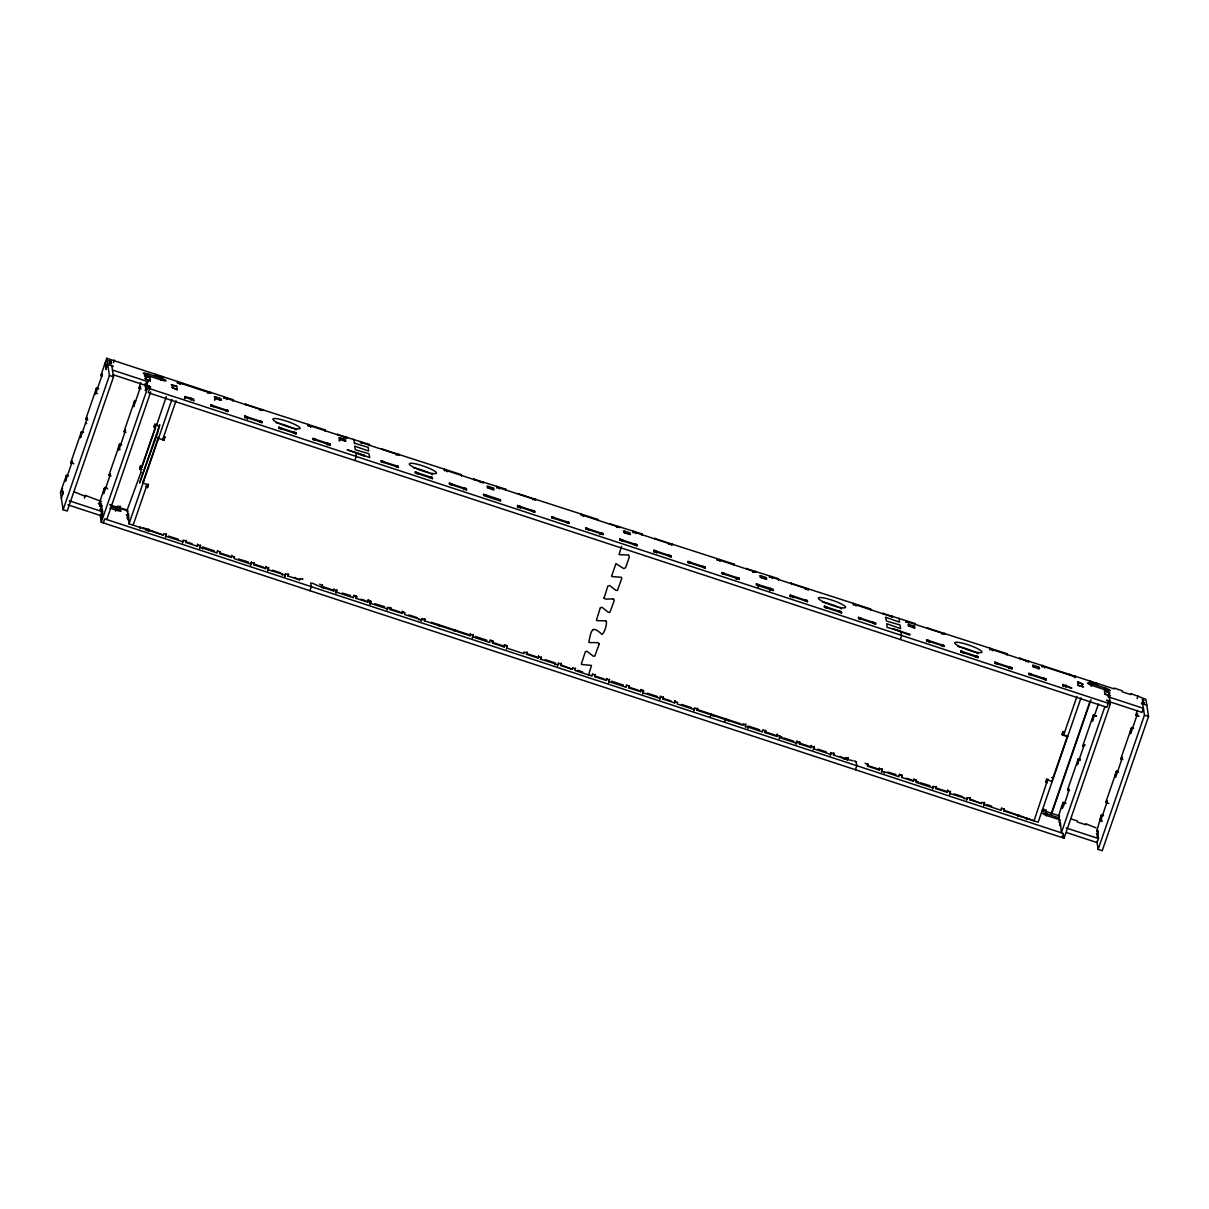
<?xml version="1.0" encoding="UTF-8"?>
<svg xmlns="http://www.w3.org/2000/svg" width="1209" height="1209" viewBox="0 0 1209 1209"><rect width="100%" height="100%" fill="white"/><g stroke="black" fill="none" stroke-linecap="round" stroke-linejoin="round"><path stroke-width="1.5" d="M1085.304 745.061L1084.277 744.729L1077.34 764.889L1078.307 758.814L1080.347 759.433M87.834 419.855L85.763 419.16L87.426 417.589L80.504 437.749L81.456 431.673L83.497 432.293M474.064 479.248L505.77 489.222L505.861 490.129M518.359 493.771L597.851 519.432L597.941 520.354M610.424 523.996L642.145 533.97L642.191 534.982M654.734 538.534L734.211 564.18L734.256 565.192M746.799 568.744L778.505 578.718L778.445 579.912M791.094 583.282L870.586 608.943L870.631 609.941M883.159 613.492L914.881 623.481L914.82 624.66M1019.535 658.24L1114.29 688.918L1114.169 688.102L1122.118 690.717L1122.284 691.805L1130.914 694.631L1130.732 693.543L1145.89 699.286L1148.55 716.484L1102.23 850.728L1098.15 849.383L1096.895 841.298M245.623 404.274L325.115 429.936L325.1 431.024M337.689 434.484L369.41 444.474L369.41 445.562M381.999 449.023L461.475 474.684L461.475 475.772M927.469 628.03L1006.946 653.691L1006.885 654.87M73.809 463.788L70.711 462.76L72.389 461.188L65.452 481.348L66.419 475.273L68.445 476.029M96.493 388.104L98.549 388.693L96.493 388.104L95.541 394.149L102.478 373.989L100.831 375.576L102.16 376.014M108.931 475.318L110.563 473.716L104.125 492.788C102.735 497.473 103.385 482.587 107.661 488.904M119.646 444.247L121.686 444.821C118.15 440.711 117.968 453.707 119.177 449.189L125.615 430.117L123.968 431.719L125.993 432.369M134.683 400.647L133.731 406.677L140.652 386.517L139.02 388.119M1063.255 802.413C1057.754 823.677 1073.184 781.316 1067.592 789.915M1105.782 802.459L1107.414 800.857L1100.976 819.929C1099.752 824.493 1100.054 811.194 1103.485 815.697M1122.859 759.524L1120.788 758.829L1122.466 757.257L1116.013 776.314C1114.834 780.848 1114.925 767.76 1118.537 771.962M1132.546 728.15L1133.574 728.498C1130.143 723.889 1129.826 737.233 1131.065 732.714L1137.503 713.658L1135.871 715.244L1138.938 716.257M66.404 475.364L60.45 492.516L63.11 509.714L67.205 511.059L113.525 376.83L111.772 365.511M1101.429 815.032L1096.684 831.293M599.165 644.14L594.752 656.17L593.166 656.124L586.969 651.288L585.413 651.591L581.333 663.968M245.805 404.788L245.699 403.866M337.84 435.104L337.764 434.091M474.23 479.746L474.14 478.84M600.163 608.172L596.46 620.126M611.588 576.27L615.925 563.59L623.723 568.578L625.627 567.716L629.375 556.865L628.68 555.067M619.159 554.357L621.547 546.377M621.864 578.144L617.436 590.4L615.865 590.355L609.653 585.519L607.87 585.987L604.032 598.198M1137.321 710.424L1135.825 715.229M606.011 620.942C607.417 620.67 605.633 631.914 602.006 634.393C592.229 625.265 591.307 629.284 588.904 642.055M588.526 675.242L591.503 665.418L581.71 664.497M746.996 569.152L746.875 568.336M791.306 583.69L791.17 582.874M883.371 613.915L883.235 613.099M927.666 628.438L927.545 627.637M1019.731 658.663L1019.61 657.847M140.667 382.573L138.99 388.089L141.06 388.784M1059.069 822.392L1059.991 819.702L1059.447 820.503L1058.691 815.622L1061.17 807.672L1063.255 802.368L1065.99 803.26M70.711 462.76L81.456 431.628M85.763 419.16L96.508 388.013M100.8 375.561L106.77 358.272L233.035 399.711L232.974 400.904M62.037 489.751L62.505 488.406L62.112 490.295M105.576 363.577L105.198 365.45L105.651 364.121M62.475 492.562L62.928 491.217L62.551 493.106M105.999 366.372L105.621 368.261L106.09 366.916M62.672 493.831L63.125 492.486L61.357 498.395M106.196 367.642L105.818 369.531L107.677 364.166L113.208 366.493L111.848 366.055M113.434 362.685L114.371 359.995M63.11 509.714L109.43 375.485L106.77 358.272M84.418 498.108L85.355 495.418L101.586 501.523M101.329 505.105L100.785 505.906L100.03 501.01L104.594 487.756M119.646 444.156L108.901 475.303L110.971 475.983M123.938 431.689L134.683 400.557L135.71 400.889M146.788 376.513L147.71 373.823L161.341 378.311A4.806 0.816 19 0 1 166.026 380.699A4.806 0.816 19 0 1 161.628 380.11L147.982 375.636A4.806 0.816 19 0 1 143.297 373.249A4.806 0.816 19 0 1 147.71 373.823M100.891 510.954L101.813 508.279L102.266 515.502M101.722 511.966L100.332 516.001L101.299 522.243L1064.056 838.2L1110.361 703.955L1109.394 697.714L1107.958 696.716L1143.412 708.353L1142.021 712.388L1109.726 701.779M145.261 385.792L146.652 381.772L147.921 381.666L112.467 370.03M146.531 385.701L147.921 381.666M102.176 514.958L102.644 513.613L100.876 519.522M145.715 388.784L145.337 390.673L147.196 385.293L150.687 386.956L149.327 386.517M101.299 522.243L147.619 388.013L146.652 381.772M103.339 522.923L104.73 518.888L1063.391 833.5L1062.001 837.52M106.77 519.568L150.747 391.867M115.49 511.195L116.427 508.505L111.304 506.828M160.646 380.321L161.341 378.311M116.729 508.762L117.651 506.072L120.386 506.979L119.918 508.309L128.26 511.044M139.534 468.654L140.456 465.964L141.937 467.233L140.456 465.964M139.655 469.47L140.576 466.78M155.523 427.85L154.042 426.596L154.964 423.906L154.163 427.412L155.523 427.85L141.937 467.233M140.818 473.097L140.894 469.092L156.324 424.359L157.185 425.659M140.773 472.825L126.96 510.621L128.275 514.928M156.49 425.432L166.328 396.552M127.595 514.702L128.743 513.583M127.217 516.591L128.063 513.357M127.716 519.764L128.638 517.074L129.015 523.845L163.215 535.073L163.683 533.728L166.404 534.635L165.482 537.31M142.934 482.315L158.379 437.567M129.015 523.845L171.935 399.438M177.391 383.238L177.451 381.47M179.96 384.19L180.307 383.177L180.111 384.13M147.15 484.477L133.111 525.19L132.975 524.374M162.595 439.728L176.046 400.738M147.468 486.789L148.39 484.114L147.589 487.605L146.108 486.35L147.589 487.605M163.956 440.182L164.756 436.676L163.956 440.182L158.5 438.383L158.334 437.31L157.442 440.257M184.478 398.577L185.173 396.567L193.652 399.091L193.636 401.116M140.032 528.59L140.259 526.761M184.962 398.381L185.173 396.567M190.735 399.136L190.931 398.184M145.987 530.419L146.168 529.482L148.707 531.325M190.916 400.224L191.098 399.272L185.309 397.368M148.495 529.965L148.057 529.074M207.616 393.152L207.797 392.215M165.361 536.494L166.283 533.819L166.404 534.635M214.734 399.62L215.655 396.93L215.927 398.743M214.809 400.164L215.731 397.474C209.701 394.829 225.645 400.058 219.826 398.819M223.982 398.517L224.043 396.764M226.551 399.484L226.899 398.471L226.703 399.423M182.529 542.901L183.451 540.227L186.186 541.118L185.718 542.463L197.309 546.256L197.777 544.927L200.498 545.818L199.576 548.508M185.718 542.463L186.05 540.302L186.186 541.118M197.641 544.11L197.309 546.256M199.455 547.692L200.377 545.002L200.498 545.818M244.777 417.891L244.792 415.866L247.573 417.029M247.346 418.858L247.694 417.846L247.497 418.798M202.583 548.992L202.764 548.055L217.121 553.027L216.91 551.667M259.89 410.304L260.071 409.367M231.735 555.294L231.403 557.455L219.811 553.646L220.144 551.485M219.811 553.646L220.28 552.301L217.424 550.594M250.716 565.283L251.517 561.777M253.905 564.83L254.238 562.684L253.905 564.83L265.496 568.638L265.829 566.477L265.496 568.638M307.857 425.16L308.129 424.359L308.068 426.112M310.637 427.079L310.985 426.067L310.804 427.019M267.763 570.875L268.564 567.384M282.196 575.242L282.543 574.23L268.262 569.802L268.05 568.442M327.276 444.972L327.473 444.035M284.81 576.466L285.732 573.791L288.452 574.683L287.999 576.028L299.59 579.821L300.044 578.491L302.779 579.383L302.658 578.567M285.082 576.073L285.097 574.048M339.276 440.499L340.197 437.809L340.485 439.623M339.366 441.028L340.288 438.353C334.243 435.693 350.202 440.922 344.384 439.698M343.976 437.9L344.172 436.963M309.942 590.717L311.333 586.682L310.743 582.874M354.872 460.508L356.247 456.488L355.748 452.604L369.788 457.546L368.821 453.692L355.31 449.778L354.645 446.106L368.7 451.048L368.201 447.39L354.177 443.083M322.093 587.211L322.425 585.05L322.093 587.211L333.684 591.02L334.137 589.675L336.873 590.566L335.951 593.256M323.377 588.088L312.058 583.055M323.619 588.163L324.873 587.755M333.684 591.02L334.016 588.859M335.815 592.44L336.737 589.75L336.873 590.566M396.25 455.052L396.446 454.116M398.774 455.007L399.046 454.191L399.212 455.279L396.492 454.388M356.187 598.395L356.64 597.05L353.784 595.342L356.519 596.249L356.187 598.395L367.778 602.203L368.11 600.042L370.831 600.933L369.909 603.623M368.11 600.042L367.778 602.203M370.03 604.44L370.967 601.75L368.231 600.858M387.076 610.031L388.013 607.356L390.734 608.248L390.265 609.593L401.856 613.386L402.204 611.24L405.06 612.948L402.325 612.041M390.265 609.593L390.613 607.432L390.734 608.248M444.217 469.923L444.504 469.107L444.444 470.875M447.164 471.767L447.36 470.815M418.722 619.93L418.903 618.978L404.637 614.565L404.426 613.205M463.651 489.721L463.833 488.784M421.17 621.23L422.092 618.54L424.827 619.431L424.359 620.776L470.044 635.768L470.513 634.423L473.233 635.314L472.311 638.004M480.185 482.723L480.532 481.711L483.313 482.875L483.147 481.786M496.718 488.028L496.778 486.26M499.438 488.92L499.634 487.983M470.044 635.768L470.377 633.607M472.583 637.611L472.613 635.571M517.512 507.402L517.528 505.377L520.308 506.541M519.961 507.538L520.263 506.269M520.233 508.294L520.429 507.357M532.625 499.816L532.806 498.864M535.134 499.755L535.421 498.939L535.587 500.027L532.852 499.136M492.547 643.158L492.879 640.997L490.159 640.105L493.015 641.813L492.547 643.158L504.138 646.951L504.47 644.79L507.206 645.697M504.47 644.79L504.138 646.951M506.405 649.188L507.327 646.513L504.606 645.606M526.64 654.341L526.973 652.18L526.64 654.341L538.232 658.149L538.564 655.988L538.232 658.149M580.592 514.671L580.864 513.87L583.539 516.515M540.363 659.57L541.3 656.88L541.42 657.696L538.7 656.804M599.8 533.124L602.762 533.335L602.974 534.695L600.208 533.532L599.86 534.544M555.082 664.678L555.279 663.741L540.997 659.313L540.786 657.953M557.545 665.978L558.452 663.152M560.734 665.524L561.067 663.363L560.734 665.524L572.325 669.333L572.764 667.852M616.56 527.472L616.907 526.459L619.673 527.623L619.507 526.55M633.078 532.776L633.138 531.023M635.813 533.668L635.994 532.731M594.828 676.708L595.16 674.562L594.828 676.708L606.419 680.516L606.858 679.035M606.283 679.7L606.752 678.355M608.686 682.753L609.472 679.262M608.958 682.36L608.973 680.319M653.873 552.15L653.903 550.125L656.668 551.289M656.608 553.042L656.789 552.105M668.985 544.564L669.182 543.612M671.509 544.503L671.781 543.702L671.72 545.455M642.765 693.951L643.566 690.445L640.846 689.553L640.513 691.699L628.922 687.906L629.254 685.745M628.922 687.906L629.375 686.561L626.519 684.853M640.846 689.553L640.513 691.699M659.812 699.543L660.613 696.036M663 699.089L663.348 696.928L663 699.089L674.592 702.897L674.939 700.736L674.592 702.897M716.952 559.419L717.239 558.618L717.179 560.371M719.899 561.263L720.096 560.326M736.221 579.292L736.568 578.28L739.334 579.443L739.122 578.098L736.447 577.464M693.906 710.726L694.827 708.036L697.563 708.942L697.094 710.272L742.779 725.264L743.248 723.934L745.968 724.826L745.847 724.01M694.178 710.333L694.208 708.293M697.094 710.272L697.442 708.126L697.563 708.942M752.92 572.22L753.267 571.222L753.086 572.159M710.318 716.574L711.255 713.884L711.466 715.244L714.141 715.879M758.013 587.544L758.904 584.582L756.169 583.69L756.381 585.05L773.428 590.642L773.216 589.282L770.496 588.39L769.574 591.065M769.453 577.524L769.513 575.771M772.173 578.416L772.37 577.479M724.644 721.274L725.566 718.584M724.69 721.546L725.612 718.856M790.036 595.538L793.044 596.037M745.318 727.108L745.348 725.083M790.248 596.898L790.263 594.873M747.887 728.06L748.235 727.062L762.592 732.034L762.38 730.674M748.054 727.999L748.235 727.062M792.968 597.805L793.164 596.853M805.36 589.312L805.542 588.375M807.869 589.251L808.156 588.451L808.08 590.204M765.282 732.654L765.614 730.493L765.282 732.654L776.873 736.462L777.206 734.301L776.873 736.462M779.14 738.699L780.062 736.009L777.342 735.117M796.187 744.291L796.988 740.785M810.967 747.646L811.299 745.485L810.967 747.646L799.376 743.837L799.708 741.691M799.376 743.837L799.844 742.492L797.109 741.601M853.327 604.168L853.599 603.367L853.539 605.12M856.108 606.087L856.456 605.074L853.781 604.455M813.234 749.882L814.035 746.376M830.281 755.474L831.203 752.799L833.923 753.691L833.469 755.036L845.061 758.829L845.514 757.484L848.25 758.391L848.129 757.575L847.192 760.249M853.191 760.748L843.141 758.648L842.189 757.575M905.813 622.272L905.873 620.519M855.413 769.725L856.803 765.69L856.214 761.882L854.808 761.171M900.342 639.516L901.718 635.496L900.237 631.143M908.548 623.179L908.73 622.227M867.563 766.219L867.896 764.058L867.563 766.219L879.155 770.027L879.608 768.682L882.343 769.574L881.421 772.264M879.155 770.027L879.487 767.866M881.482 770.496L884.414 772.747M926.608 641.662L926.638 639.621L929.404 640.785M884.263 772.823L884.61 771.81L898.967 776.783L898.755 775.422M929.343 642.553L929.525 641.601M941.72 634.06L941.917 633.123M944.244 634L944.516 633.199L944.682 634.287L941.962 633.395M901.657 777.402L902.11 776.057L899.254 774.349L901.99 775.241L901.657 777.402L913.248 781.21L913.581 779.049L916.301 779.941M932.547 789.039L933.484 786.349L936.204 787.255L935.736 788.6L947.327 792.394L947.675 790.233L947.327 792.394M935.736 788.6L936.083 786.439L936.204 787.255M989.627 649.127L989.975 648.115L989.914 649.883M992.634 650.774L992.831 649.822M949.594 794.63L950.395 791.139M964.193 798.937L964.374 797.985L950.108 793.557L949.896 792.212M1009.122 668.728L1009.303 667.791M966.641 800.222L967.563 797.547L970.298 798.439L969.83 799.784L981.421 803.592L981.889 802.247L984.61 803.139L983.688 805.829M1025.821 661.655L1026.003 660.718M1042.188 667.036L1042.249 665.267M1044.757 667.988L1045.105 666.99L1042.415 666.355M1004.256 808.806L1003.923 810.967L1038.138 822.196L1081.058 697.789M1003.923 810.967L1004.392 809.622L1001.536 807.914M1062.771 685.05L1065.734 685.276L1071.688 688.253L1065.9 686.364L1065.703 687.301M1018.054 816.604L1018.764 814.806M1062.983 686.41L1062.998 684.37M1065.537 686.213L1065.734 685.276M1071.219 688.45L1071.567 687.453M1075.133 677.841L1075.209 676.088M1026.426 819.475L1026.637 817.647M1062.968 731.445L1062.031 734.135L1064.766 735.027M1045.8 782.374L1045.679 781.558L1047.16 782.812L1045.8 782.374L1046.601 778.868M1076.977 696.399L1063.527 735.389L1064.041 734.528M1052.646 778.944L1067.487 735.918M1043.594 809.939L1043.125 811.284L1043.473 809.123L1046.314 810.831L1045.392 813.521M1046.374 815.939L1047.07 813.914L1059.008 817.843M1091.077 686.395L1091.999 683.72L1105.63 688.193A4.806 0.816 19 0 1 1110.315 690.581A4.806 0.816 19 0 1 1105.918 690.007L1092.271 685.533A4.806 0.816 19 0 1 1087.586 683.13A4.806 0.816 19 0 1 1091.999 683.72M1051.241 813.717L1090.019 701.326M1051.377 814.534L1090.986 699.739M1078.307 758.753L1067.562 789.9L1069.633 790.595M1083.627 746.633L1082.599 746.301L1093.344 715.154L1096.412 716.166M1098.437 704.076L1092.422 721.259L1093.344 715.214L1096.412 716.302M1104.709 690.868L1105.63 688.193M1059.552 825.566L1060.474 822.876L1061.351 832.82L1104.89 706.645M1137.11 698.621L1138.032 695.931M1116.481 771.282L1105.736 802.428L1108.804 803.441M1120.788 758.829L1131.533 727.682M1097.031 833.56L1097.968 830.885L1097.319 835.374M1142.082 703.018L1142.429 702.021C1143.638 695.13 1142.55 705.089 1144.409 702.746M1096.941 837.263L1097.863 834.573L1096.412 833.59M1097.863 834.573L1098.482 838.562L1097.092 842.582L1066.595 832.578M1098.15 849.383L1144.455 715.154L1142.701 703.834M900.237 631.143L887.119 627.365L886.741 623.708L900.645 628.695L900.01 624.993L886.499 621.063L885.517 617.21L899.572 622.151L899.058 618.283M233.035 399.711L232.944 400.693M325.07 430.026L325.206 430.842M369.41 444.474L369.319 445.517M461.445 474.774L461.4 475.726M505.74 489.313L505.694 490.265M597.805 519.538L597.745 520.414M642.115 534.076L642.055 534.952M734.211 564.18L734.135 565.238M778.475 578.824L778.551 579.731M870.586 608.943L870.495 609.986M914.881 623.481L914.926 624.479M1006.946 653.691L1006.855 654.673M109.097 360.766C113.737 360.72 109.324 367.098 109.097 360.766L111.137 361.431M111.47 363.728L109.46 363.063M592.622 630.221L593.241 629.466M602.082 607.341L608.293 612.268L609.88 612.328L614.248 600.707L612.918 598.712L613.855 599.211M1082.629 746.316L1084.277 744.729M601.432 607.341L600.314 607.9M628.393 555.052L619.31 554.644M621.411 577.282L611.739 576.557M613.265 598.893L605.316 599.09L603.941 597.881M605.694 620.822L596.838 620.655M355.748 452.604L356.746 452.771M1097.304 829.903L1098.361 832.699M156.354 374.805C150.082 373.475 168.535 379.535 162.036 376.679M1090.699 681.438C1084.428 680.093 1102.88 686.153 1096.382 683.297M177.572 382.286L210.532 393.106M224.164 397.58L262.806 410.259M308.265 425.175L346.892 437.854M360.539 442.328L399.166 455.007M444.625 469.923L483.268 482.603M496.899 487.076L535.542 499.755M581 514.686L619.628 527.366M633.274 531.839L671.902 544.518M717.36 559.435L756.003 572.114M769.634 576.587L808.277 589.267M853.735 604.183L892.363 616.862M906.009 621.335L944.637 634.015M990.095 648.931L1028.738 661.61M1042.37 666.083L1075.33 676.904M177.617 382.558L180.337 383.449M207.842 392.487L210.578 393.378L210.411 392.29M224.209 397.852L226.929 398.743M260.116 409.639L262.852 410.531L262.685 409.443M308.31 425.447L311.03 426.339M344.217 437.235L346.938 438.126L346.771 437.038M444.67 470.195L447.39 471.087M496.944 487.348L499.665 488.255M633.32 532.111L636.04 533.003M669.227 543.884L671.947 544.791M717.405 559.707L720.126 560.598M753.313 571.494L756.048 572.386L755.882 571.298M769.68 576.859L772.4 577.751M805.587 588.647L808.322 589.539M906.055 621.607L908.775 622.499M990.141 649.203L992.861 650.094M1026.048 660.991L1028.783 661.882L1028.617 660.794M1075.375 677.176L1072.595 676.012M1142.082 699.754L1144.122 700.419M488.466 486.985C482.436 484.325 498.38 489.554 492.562 488.33M624.841 531.733C618.796 529.074 634.755 534.302 628.937 533.078M761.202 576.481C755.172 573.822 771.115 579.066 765.297 577.826M909.395 625.113C903.365 622.454 919.308 627.698 913.49 626.458M1033.937 665.993C1027.907 663.333 1043.851 668.562 1038.032 667.323M215.852 398.199C210.034 396.96 225.977 402.204 219.947 399.544M340.394 439.079C334.576 437.839 350.534 443.068 344.489 440.424M488.587 487.711C482.769 486.471 498.712 491.7 492.683 489.041M624.947 532.459C619.129 531.219 635.088 536.448 629.043 533.804M761.322 577.207C755.504 575.968 771.448 581.212 765.418 578.552M909.5 625.839C903.682 624.6 919.641 629.844 913.596 627.184M1034.058 666.718C1028.239 665.479 1044.183 670.708 1038.153 668.048M149.886 377.586L144.43 375.787L145.866 376.785M176.695 386.381L171.24 384.598L172.691 385.58M1077.627 682.042L1083.173 684.385L1081.813 683.931M1104.452 690.853L1109.998 693.18L1108.623 692.727M1146.797 705.164L1141.341 703.381L1142.792 704.379M104.397 365.133L105.757 365.586M146.198 378.87L144.838 378.417L150.369 380.759M173.008 387.666L171.648 387.228L177.194 389.555M1082.131 686.017L1083.581 686.999L1078.126 685.216M1108.955 694.812L1110.406 695.81L1104.95 694.011M210.744 404.955L227.791 410.546M244.838 416.138L261.885 421.729M278.931 427.321L295.978 432.928M313.025 438.519L330.072 444.111M381.213 460.886L398.245 466.478M415.291 472.084L432.338 477.676M449.385 483.268L466.432 488.859M517.573 505.649L534.62 511.241M551.667 516.832L568.714 522.424M585.76 528.016L602.807 533.607M619.854 539.199L636.901 544.806M653.948 550.397L670.98 555.989M688.027 561.581L705.074 567.172M722.121 572.764L739.167 578.37M758.95 584.854L770.496 588.39M790.308 595.145L807.355 600.737M824.402 606.329L841.449 611.92M858.496 617.527L875.543 623.119M926.683 639.893L943.715 645.485M960.762 651.092L977.809 656.683M994.856 662.275L1011.903 667.867M1028.95 673.458L1045.997 679.05M210.88 405.771L227.912 411.362M244.959 416.954L262.005 422.546M279.052 428.137L296.099 433.729M313.146 439.335L330.193 444.927M381.334 461.702L398.381 467.294M415.428 472.9L432.474 478.492M449.521 484.084L466.568 489.675M517.694 506.45L534.741 512.057M551.788 517.648L568.834 523.24M585.881 528.832L602.928 534.423M619.975 540.015L637.022 545.622M654.069 551.213L671.116 556.805M688.163 562.397L705.21 567.988M722.257 573.58L739.303 579.171M790.429 595.961L807.476 601.553M824.523 607.145L841.57 612.736M858.617 618.343L875.664 623.935M926.804 640.71L943.851 646.301M960.898 651.893L977.945 657.5M994.992 663.091L1012.039 668.683M1029.086 674.274L1046.117 679.866M193.863 400.451L191.098 399.272M245.004 417.226L247.739 418.118M327.503 444.308L330.238 445.199L330.027 443.839L327.337 443.219M463.878 489.056L466.598 489.947L466.387 488.587L463.712 487.968M517.739 506.722L520.474 507.629M654.114 551.485L656.835 552.377M790.474 596.233L793.21 597.125M926.85 640.982L929.57 641.873M1009.349 668.063L1012.069 668.955L1011.857 667.595L1009.183 666.975M1063.21 685.73L1065.9 686.364M1109.953 701.25L1106.537 700.132L1107.988 701.114M112.875 374.654L145.171 385.248M109.43 375.485L113.525 376.83M147.619 388.013L1110.361 703.955M1144.455 715.154L1148.55 716.484M1137.08 715.26L1138.107 715.607M96.04 393.046L97.566 393.56M155.084 424.722L158.5 425.84M163.517 437.053L164.877 437.492M1066.776 735.42L1067.623 736.734L1062.167 734.951L1063.089 732.261L1064.449 732.699L1064.328 731.898M85.627 423.226L86.64 423.573M1079.32 759.222L1080.347 759.569M1116.481 771.418L1118.521 772.098M1079.289 759.856L1080.257 760.098M119.177 449.189L120.19 449.521M140.894 469.092L141.906 469.44M1052.253 777.478L1052.979 777.976L1051.951 777.644M148.511 484.93L143.07 483.132L143.856 479.641M1046.722 779.684L1052.178 781.482L1052.011 780.394M71.966 462.805L72.993 463.138M1100.976 819.929L1102.004 820.261M1100.976 821.153L1102.004 821.5M73.809 491.64L85.522 496.506L85.355 495.418M1070.826 818.825L1077.204 820.911L1077.37 821.999L1085.984 824.825L1085.818 823.752L1095.958 827.848M127.368 509.986L110.155 505.105M1042.294 810.242L1059.704 815.954M110.064 504.561L111.379 504.742M109.883 508.082L116.699 510.319A4.806 0.816 19 0 0 121.112 510.908A4.806 0.816 19 0 0 116.427 508.505M1059.28 819.642L1047.357 815.727A4.806 0.816 19 0 1 1042.672 813.34A4.806 0.816 19 0 1 1047.07 813.914M102.221 506.888L99.501 505.997L100.951 506.994L101.269 509.08L99.984 509.17L102.72 510.062M129.046 515.699L126.325 514.792L127.761 515.79L128.094 517.875L126.809 517.966M69.321 500.813L102.992 511.875M1066.187 827.969L1098.482 838.562M231.871 556.11L234.591 557.001M251.638 562.593L254.374 563.5M265.965 567.293L268.685 568.185M322.546 585.866L319.705 584.159M524.374 652.104L527.109 652.996M558.467 663.288L561.188 664.179M572.779 667.988L575.514 668.879L575.393 668.063M595.281 675.378L592.455 673.791M606.873 679.171L609.608 680.078M640.966 690.369L643.702 691.261M660.749 696.852L663.469 697.744M675.06 701.552L677.796 702.444M765.75 731.309L762.894 729.601M811.435 746.301L814.156 747.192M868.017 764.874L865.176 763.166M913.702 779.865L916.437 780.757M947.796 791.049L950.531 791.955M782.163 737.158L779.427 736.266L779.639 737.626L796.686 743.218L796.474 741.858M918.523 781.906L915.802 781.014L916.014 782.374L933.061 787.966L932.849 786.606M143.146 527.713L163.215 535.073M168.55 536.055L178.479 539.305M185.597 541.647L192.216 543.823M219.69 552.83L229.619 556.095M238.385 558.966L248.283 561.958M253.784 564.014L263.713 567.278M272.478 570.164L280.76 572.87M294.497 577.388L299.59 579.821M323.619 586.939L333.548 590.204M342.313 593.075L350.565 595.523M361.023 599.211L365.995 600.843M374.76 603.714L384.643 606.706M390.144 608.777L400.088 612.026M408.854 614.913L417.12 617.633M431.265 622.272L469.923 634.952M492.426 642.342L502.355 645.591M526.519 653.525L536.448 656.789M545.214 659.661L555.158 662.925M560.598 664.708L572.325 669.333M577.645 670.3L582.617 671.932M594.692 675.907L604.636 679.156M628.786 687.09L638.73 690.354M647.495 693.225L657.424 696.49M662.88 698.273L671.161 700.993M681.589 704.409L691.518 707.673M696.973 709.456L740.905 723.874M765.161 731.838L775.09 735.102M783.855 737.974L793.799 741.238M799.255 743.021L810.846 746.83M817.949 749.157L826.231 751.877M839.968 756.396L845.061 758.829M867.427 765.403L879.019 769.211M887.784 772.083L896.02 774.531M906.493 778.218L911.465 779.85M920.23 782.722L930.114 785.714M935.615 787.784L947.206 791.578M954.324 793.92L962.591 796.64M971.371 799.512L981.421 803.592M986.756 804.559L991.728 806.191M1005.571 810.74L1034.043 820.851L1047.916 779.049M202.81 548.327L200.074 547.435L199.878 546.075M285.309 575.393L282.543 574.23M418.949 619.25L421.684 620.157L421.473 618.796M472.81 636.931L489.857 642.523L489.645 641.163M555.324 664.013L558.044 664.905M609.185 681.68L626.232 687.286L626.02 685.926M694.419 709.653L677.372 704.061L677.161 702.701M745.545 726.443L748.28 727.334M964.419 798.257L967.155 799.164L966.943 797.804M1018.28 815.939L1020.97 816.559M67.931 504.848L101.601 515.895M855.05 761.247L856.214 761.882M354.826 443.507L353.587 439.275M589.267 642.583L598.107 642.644L599.18 643.913M1108.547 692.183L1109.031 695.356M1107.187 691.744L1104.406 690.581L1104.981 694.283L1107.671 694.903M1107.897 700.57L1108.321 703.29L1106.93 707.31L148.269 392.713L149.659 388.678L149.236 385.973M1096.336 683.025L1096.472 683.841M1090.654 681.166L1090.79 681.982M1081.723 683.387L1082.221 686.561M1080.362 682.934L1077.597 681.77L1078.171 685.488L1080.846 686.107M1069.527 674.229L1069.648 675.045M1043.276 678.158L1045.951 678.778L1046.163 680.138L1043.397 678.974M1037.957 666.794L1038.229 668.592M1063.633 835.479L1064.056 838.2M1059.492 820.775L1060.066 824.493M1033.861 665.449L1034.133 667.262M1031.685 674.35L1028.904 673.186L1029.116 674.546L1031.806 675.166M1046.193 810.03L1046.314 810.831M997.591 663.167L994.826 662.003L995.022 663.363L997.712 663.983M1001.037 808.987L1001.248 810.347L984.202 804.756L983.99 803.396M975.089 655.777L977.779 656.411L977.99 657.772L975.21 656.593M963.497 651.983L960.732 650.82L960.943 652.165L963.618 652.8M984.489 802.323L984.61 803.139M970.298 798.439L970.177 797.623L969.83 799.784M940.995 644.593L943.685 645.213L943.897 646.573L941.116 645.41M913.399 625.914L913.687 627.728M909.304 624.569L909.591 626.383M892.242 616.046L892.408 617.134L889.643 615.97M913.112 780.394L913.248 781.21M901.99 775.241L902.11 776.057M872.807 622.227L875.497 622.847L875.709 624.207L872.943 623.028M861.216 618.419L858.45 617.255L858.662 618.615L861.352 619.235M882.207 768.758L882.343 769.574M838.714 611.029L841.404 611.648L841.615 613.008L838.85 611.845M827.122 607.235L824.357 606.057L824.568 607.417L827.258 608.036M833.923 753.691L833.802 752.875L833.469 755.036M830.568 753.041L830.779 754.401L813.733 748.809L813.521 747.449M804.635 599.845L807.31 600.465L807.521 601.825L804.756 600.661M765.221 577.282L765.493 579.096M761.126 575.937L761.398 577.751M759.66 729.783L748.069 725.974M724.856 573.671L722.09 572.492L722.287 573.852L724.977 574.487M742.658 724.448L742.779 725.264M728.302 719.491L728.513 720.836L725.732 719.672M702.353 566.28L705.043 566.9L705.255 568.26L702.474 567.097M690.762 562.472L687.997 561.308L688.208 562.669L690.883 563.288M668.26 555.097L670.95 555.717L671.161 557.077L668.381 555.913M654.81 538.126L654.764 538.73M660.114 697.109L660.326 698.47L643.279 692.878L643.067 691.518M634.166 543.899L636.856 544.534L637.067 545.894L634.302 544.715M628.846 532.534L629.133 534.348M624.751 531.189L625.038 533.003M623.239 540.317L623.36 541.133M622.575 540.106L619.809 538.927L620.021 540.287L622.711 540.922M610.5 523.588L610.469 524.192M623.3 685.019L611.709 681.226M588.481 528.907L585.715 527.744L585.927 529.104L588.617 529.723M591.926 674.728L592.138 676.088L575.091 670.496L574.88 669.136M565.978 521.532L568.668 522.152L568.88 523.512L566.114 522.348M554.387 517.724L551.621 516.56L551.833 517.92L554.523 518.54M531.9 510.334L534.574 510.969L534.786 512.329L532.02 511.15M518.434 493.378L518.389 493.907M523.739 652.361L523.95 653.721L506.903 648.115L506.692 646.77M492.486 487.786L492.758 489.585M488.391 486.441L488.663 488.255M492.879 640.997L493.015 641.813M486.925 640.271L475.333 636.463M452.121 484.159L449.355 482.996L449.552 484.356L452.242 484.975M473.112 634.498L473.233 635.314M455.566 629.98L455.778 631.34L452.997 630.176M429.618 476.784L432.308 477.404L432.52 478.764L429.739 477.585M418.027 472.976L415.261 471.812L415.473 473.172L418.148 473.792M441.406 626.368L438.731 625.748L438.519 624.388M424.827 619.431L424.707 618.615L424.359 620.776M395.524 465.586L398.214 466.206L398.426 467.566L395.645 466.402M382.074 448.63L382.014 449.159M383.933 461.793L381.167 460.614L381.379 461.974L384.054 462.594M401.736 612.57L401.856 613.386M363.259 443.219L360.584 442.6L360.403 441.512M387.379 607.598L387.59 608.958L370.543 603.367L370.332 602.006M344.293 439.154L344.58 440.968M356.519 596.249L356.64 597.05M353.285 596.415L353.496 597.775L336.45 592.183L336.238 590.823M315.745 439.411L312.98 438.247L313.191 439.608L315.881 440.227M293.243 432.021L295.933 432.656L296.145 434.001L293.379 432.837M281.652 428.228L278.886 427.049L279.098 428.409L281.788 429.044M288.452 574.683L288.331 573.867L287.999 576.028M259.164 420.838L261.839 421.457L262.051 422.818L259.285 421.654M251.004 562.85L251.215 564.21L234.168 558.618L233.957 557.258M225.07 409.655L227.745 410.274L227.957 411.634L225.191 410.471M219.751 398.275L220.023 400.088M213.479 405.846L210.698 404.683L210.91 406.043L213.6 406.662M231.282 556.639L231.403 557.455M214.189 550.775L202.598 546.967M183.133 383.344L183.254 384.16M173.975 385.49L176.65 386.109L177.239 389.827L174.459 388.663M172.615 385.036L173.099 388.21M161.991 376.407L162.127 377.223M182.831 540.483L183.043 541.844L165.996 536.237L165.784 534.877M156.309 374.533L156.445 375.349M147.15 376.694L149.84 377.314L150.415 381.031L147.649 379.853M145.79 376.241L146.274 379.414M145.805 389.328L144.974 383.978L144.43 384.779M148.737 529.285L148.949 530.645M105.379 362.307L106.286 368.186M120.386 506.979L120.265 506.163L119.918 508.309M61.84 488.481L62.747 494.375M413.508 467.732A14.402 2.448 19 0 1 428.666 472.704M430.782 473.716A14.402 2.448 19 0 1 432.535 474.684M822.619 601.976A14.402 2.448 19 0 1 837.761 606.948M839.877 607.976A14.402 2.448 19 0 1 841.645 608.943M276.09 422.787A14.402 2.448 19 0 1 293.394 428.454M294.407 428.968A14.402 2.448 19 0 1 296.175 429.936M102.236 505.558A4.806 0.816 19 0 1 98.413 503.548A4.806 0.816 19 0 1 101.118 503.548M957.936 646.543A14.402 2.448 19 0 1 975.24 652.225M976.252 652.724A14.402 2.448 19 0 1 978.005 653.691M139.67 482.799L157.669 432.988L159.724 424.676L139.67 482.799M486.169 495.07L483.434 494.179L483.645 495.539L500.692 501.131L500.481 499.77L486.169 495.07M364.166 455.294L347.119 449.703L364.287 456.11L364.166 455.294M909.636 634.302L892.59 628.71L909.757 635.118L909.636 634.302M414.158 467.535A14.402 2.448 19 0 0 436.283 473.369A14.402 2.448 19 0 0 418.042 464.437A14.402 2.448 19 0 0 414.158 467.535M823.253 601.795A14.402 2.448 19 0 0 845.378 607.613A14.402 2.448 19 0 0 827.152 598.697A14.402 2.448 19 0 0 823.253 601.795M277.783 422.787A14.402 2.448 19 0 0 299.908 428.621A14.402 2.448 19 0 0 281.682 419.689A14.402 2.448 19 0 0 277.783 422.787M959.614 646.543A14.402 2.448 19 0 0 981.753 652.376A14.402 2.448 19 0 0 963.513 643.445A14.402 2.448 19 0 0 959.614 646.543"/></g></svg>
